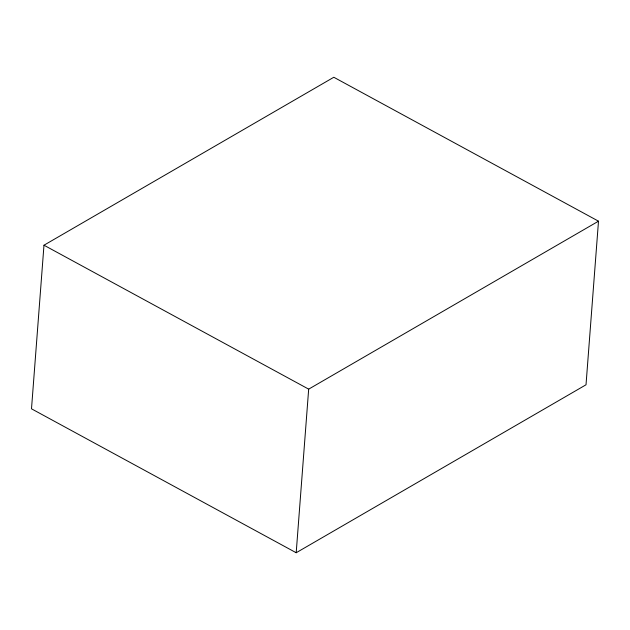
<?xml version="1.0" encoding="UTF-8"?>
<svg xmlns="http://www.w3.org/2000/svg" width="630" height="630" viewBox="0 0 630 630"><rect width="100%" height="100%" fill="white"/><g stroke="black" fill="none" stroke-linecap="round" stroke-linejoin="round"><path stroke-width="0.94" d="M43.982 245.212L31.5 408.815L296.195 552.738L586.018 384.788L598.5 221.185L333.805 77.262L43.982 245.212L308.676 389.143L598.5 221.185M296.195 552.738L308.676 389.143"/></g></svg>
